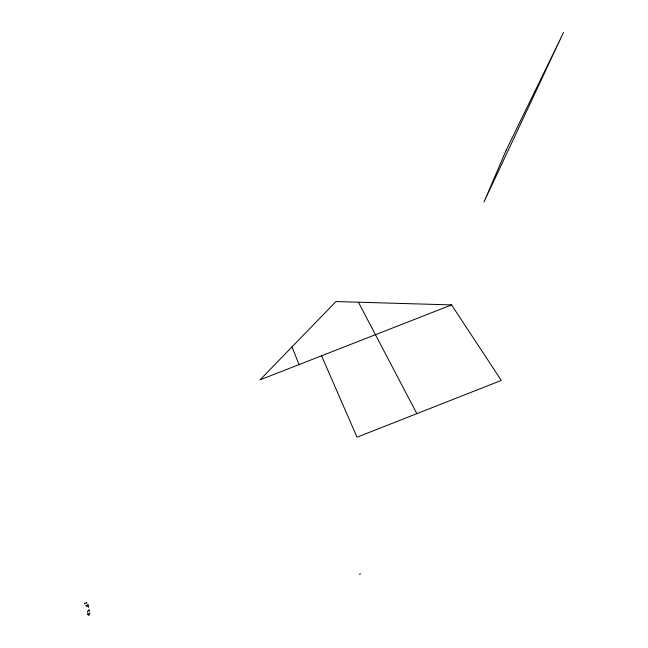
<?xml version="1.0" encoding="UTF-8"?>
<svg xmlns="http://www.w3.org/2000/svg" width="648" height="648" viewBox="0 0 648 648"><rect width="100%" height="100%" fill="white"/><g stroke="black" fill="none" stroke-linecap="round" stroke-linejoin="round"><path stroke-width="0.97" d="M359.381 574.258L360.555 573.788M451.567 304.916L260.01 379.882L335.972 301.563L451.567 304.916L501.309 380.416L357.024 437.206L321.57 355.793M89.205 613.454L89.813 613.583L89.756 612.943L89.262 614.093M358.425 302.219L416.85 413.659M291.997 346.907L299.068 364.597M506.137 150.32L483.967 202.03L563.558 32.4L506.137 150.32M84.864 603.126L84.443 603.288L84.799 603.887L85.228 603.717L84.864 603.126M86.573 602.446L86.152 602.616L86.508 603.215L86.929 603.045L86.573 602.446M86.281 605.475L85.86 605.637L86.216 606.236L86.646 606.066L86.281 605.475M87.99 604.803L87.561 604.965L87.925 605.564L88.347 605.394L87.99 604.803M87.828 611.113L87.456 611.915L87.828 611.113M89.537 610.44L89.108 610.61L88.857 609.679L89.165 611.242L89.537 610.44M88.039 613.624L87.666 614.426L88.039 613.624M89.051 615.276L88.687 614.685L89.051 615.276M88.339 607.079L87.982 606.488L88.339 607.079"/></g></svg>
